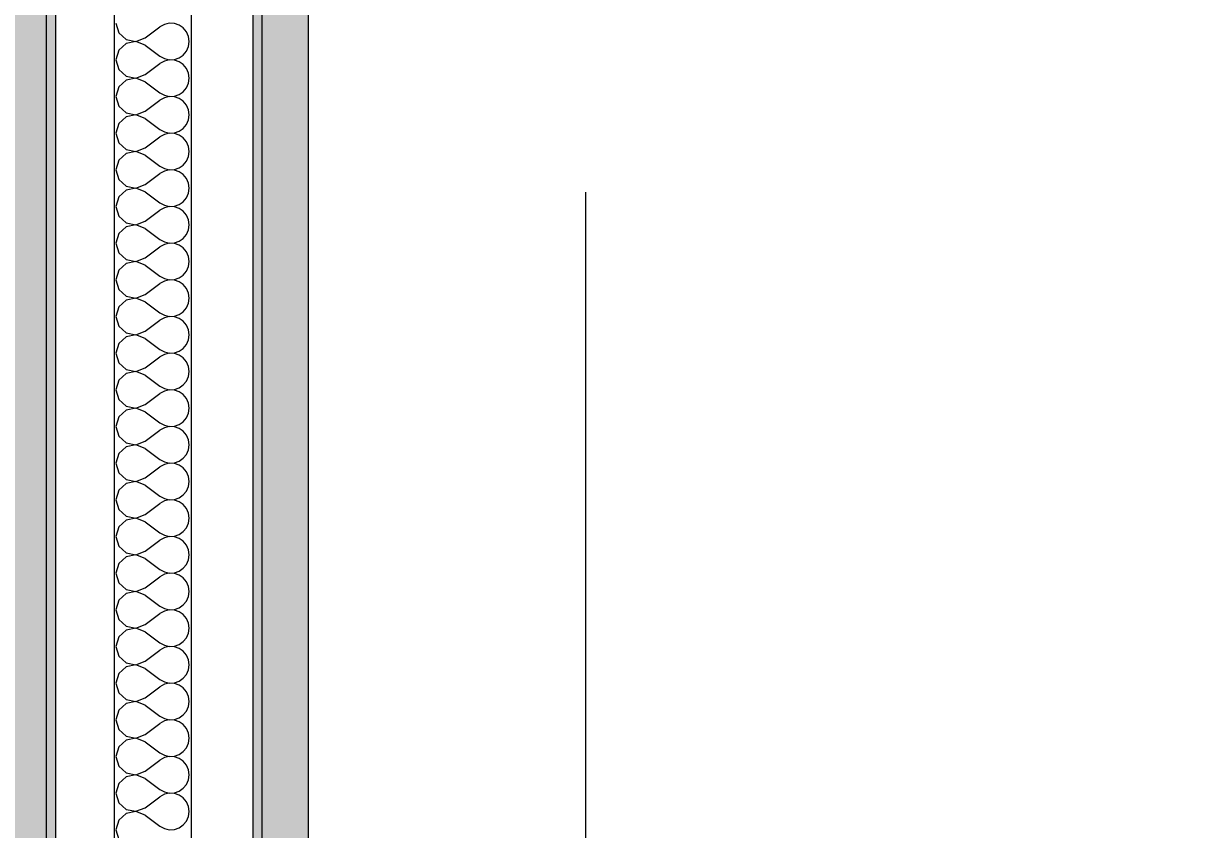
# Model space of a CAD drawing. Header units: millimetres. Extents: x -48147 to 1414029, y -496296 to 18123.
# Drawn here: x 1379525 to 1379902, y -481028.4 to -480766.5 of the extents above; entities that cross this region are included whole.
import ezdxf
from ezdxf.enums import TextEntityAlignment as Align

# ---------------------------------------------------------------- set-up
doc = ezdxf.new("R2010")
doc.units = ezdxf.units.MM
doc.header["$MEASUREMENT"] = 0
doc.linetypes.add('Double Dashed', pattern=[546.805537, 264.583325, -105.833328, 70.555556, -105.833328])
doc.linetypes.add('Wipeout_Contour', pattern=[1000, 0, -1000])
for name, color, linetype in [('New_A-15-MG_Structural_Grid_Phase_2', 7, 'Continuous'), ('New_A-25-M_Wall_Int', 7, 'Continuous'), ('New_A-95-D_1_20', 7, 'Continuous')]:
    doc.layers.add(name, color=color, linetype=linetype)
doc.layers.add('New_A-15-MG_Structural_Grid_Phase_2_Pen_No__222', color=7, linetype='Continuous', lineweight=13, true_color=0x65af33)
doc.layers.add('New_A-25-M_Wall_Int_Pen_No__107', color=7, linetype='Continuous', lineweight=15, true_color=0xa6a6a6)
doc.layers.add('New_A-25-M_Wall_Int_Pen_No__1', color=7, linetype='Continuous', lineweight=13)
doc.layers.add('New_A-95-D_1_20_Pen_No__1', color=7, linetype='Continuous', lineweight=13)
doc.styles.add('GENERATED_STYLE_1', font='')
doc.styles.add('GENERATED_STYLE_2', font='')
doc.styles.get('GENERATED_STYLE_1').set_extended_font_data('Arial')
doc.styles.get('GENERATED_STYLE_2').set_extended_font_data('Swis721 BT')
doc.dimstyles.new('GENERATED_STYLE__4', dxfattribs={"dimtxt": 125, "dimasz": 47.5, "dimexe": 0.18, "dimexo": 50, "dimgap": 0.09, "dimtad": 1, "dimdec": 0, "dimzin": 0, "dimdsep": 46, "dimtxsty": 'GENERATED_STYLE_1', "dimblk": 'ARROWHEAD_2', "dimblk1": 'ARROWHEAD_2', "dimblk2": 'ARROWHEAD_2', "dimcen": 0.09, "dimclrd": 7, "dimclre": 7, "dimclrt": 7, "dimadec": 0, "dimazin": 0, "dimtfac": 1, "dimtdec": 4, "dimtmove": 0, "dimatfit": 3, "dimfxl": 1, "dimtolj": 1, "dimtzin": 0, "dimarcsym": 0})

# ---------------------------------------------------------------- blocks, each defined once
blk = doc.blocks.new('Section Elem_90_2', base_point=(1372879, -490836.73))
at = {"color": 254, "linetype": 'Wipeout_Contour', "lineweight": 0, "ltscale": 81903552.09486547}
blk.add_wipeout([(1379835.83, -479397.03), (1379617.46, -479397.03), (1379617.46, -482736.73), (1379657.46, -482736.73), (1379657.46, -481686.73), (1384190.1, -481686.73), (1384190.1, -479136.73), (1383784.12, -479136.73), (1383784.12, -479150.03), (1383721.92, -479150.03), (1383714.71, -479153.02), (1383711.72, -479160.23), (1383711.72, -479567.83), (1383714.71, -479575.04), (1383721.92, -479578.03), (1383784.12, -479578.03), (1383784.12, -479591.33), (1383631.22, -479591.33), (1383631.22, -479578.03), (1383693.42, -479578.03), (1383700.64, -479575.04), (1383703.62, -479567.83), (1383703.62, -479160.23), (1383700.64, -479153.02), (1383693.42, -479150.03), (1383631.22, -479150.03), (1383631.22, -479136.73), (1380962.49, -479136.73), (1380962.49, -479147.63), (1380900.04, -479147.63), (1380894.66, -479149.86), (1380892.44, -479155.23), (1380892.44, -479374.23), (1380894.66, -479379.61), (1380900.04, -479381.83), (1380962.49, -479381.83), (1380962.49, -479392.73), (1380816.09, -479392.73), (1380816.09, -479381.83), (1380878.54, -479381.83), (1380883.91, -479379.61), (1380886.14, -479374.23), (1380886.14, -479155.23), (1380883.91, -479149.86), (1380878.54, -479147.63), (1380816.09, -479147.63), (1380816.09, -479136.73), (1379835.83, -479136.73), (1379835.83, -479154.03), (1379725.53, -479154.03), (1379716.55, -479157.75), (1379712.83, -479166.73), (1379712.83, -479367.03), (1379716.55, -479376.01), (1379725.53, -479379.73), (1379835.83, -479379.73)], dxfattribs=at).dxf.layer = 'New_A-25-M_Wall_Int'
blk = doc.blocks.new('*X406', base_point=(1372879, -490836.73))
at = {"layer": 'New_A-25-M_Wall_Int_Pen_No__107', "linetype": 'Continuous'}
for p, q in [((1379555.06, -480766.49), (1379555.95, -480769.62)), ((1379564.58, -480771.26), (1379569.35, -480767.68)), ((1379570.78, -480766.89), (1379569.35, -480767.68)), ((1379572.38, -480766.52), (1379570.78, -480766.89)), ((1379574.02, -480766.6), (1379572.38, -480766.52)), ((1379575.58, -480767.12), (1379574.02, -480766.6)), ((1379576.93, -480768.05), (1379575.58, -480767.12)), ((1379577.98, -480769.32), (1379576.93, -480768.05)), ((1379578.64, -480770.82), (1379577.98, -480769.32)), ((1379555.95, -480769.62), (1379558.35, -480771.82)), ((1379558.35, -480773.08), (1379555.95, -480775.27)), ((1379558.35, -480771.82), (1379561.55, -480772.42)), ((1379561.55, -480772.47), (1379558.35, -480773.08)), ((1379561.55, -480772.42), (1379564.58, -480771.26)), ((1379564.58, -480773.64), (1379561.55, -480772.47)), ((1379578.87, -480772.45), (1379578.64, -480770.82)), ((1379578.64, -480774.07), (1379578.87, -480772.45)), ((1379555.95, -480775.27), (1379555.06, -480778.4)), ((1379564.58, -480773.64), (1379569.35, -480777.21)), ((1379575.58, -480777.77), (1379576.93, -480776.84)), ((1379576.93, -480776.84), (1379577.98, -480775.58)), ((1379577.98, -480775.58), (1379578.64, -480774.07)), ((1379555.06, -480778.4), (1379555.95, -480781.53)), ((1379564.58, -480783.16), (1379569.35, -480779.59)), ((1379569.35, -480777.21), (1379570.78, -480778)), ((1379570.78, -480778.79), (1379569.35, -480779.59)), ((1379570.78, -480778), (1379572.38, -480778.38)), ((1379572.38, -480778.42), (1379570.78, -480778.79)), ((1379572.38, -480778.38), (1379574.02, -480778.3)), ((1379574.02, -480778.5), (1379572.38, -480778.42)), ((1379574.02, -480778.3), (1379575.58, -480777.77)), ((1379575.58, -480779.03), (1379574.02, -480778.5)), ((1379576.93, -480779.96), (1379575.58, -480779.03)), ((1379577.98, -480781.22), (1379576.93, -480779.96)), ((1379555.95, -480781.53), (1379558.35, -480783.72)), ((1379558.35, -480783.72), (1379561.55, -480784.33)), ((1379561.55, -480784.38), (1379558.35, -480784.98)), ((1379561.55, -480784.33), (1379564.58, -480783.16)), ((1379564.58, -480785.54), (1379561.55, -480784.38)), ((1379578.64, -480782.72), (1379577.98, -480781.22)), ((1379578.87, -480784.35), (1379578.64, -480782.72)), ((1379578.64, -480785.98), (1379578.87, -480784.35)), ((1379555.95, -480787.17), (1379555.06, -480790.3)), ((1379558.35, -480784.98), (1379555.95, -480787.17)), ((1379564.58, -480785.54), (1379569.35, -480789.11)), ((1379576.93, -480788.75), (1379577.98, -480787.48)), ((1379577.98, -480787.48), (1379578.64, -480785.98)), ((1379555.06, -480790.3), (1379555.95, -480793.43)), ((1379564.58, -480795.07), (1379569.35, -480791.49)), ((1379569.35, -480789.11), (1379570.78, -480789.91)), ((1379570.78, -480790.7), (1379569.35, -480791.49)), ((1379570.78, -480789.91), (1379572.38, -480790.28)), ((1379572.38, -480790.33), (1379570.78, -480790.7)), ((1379572.38, -480790.28), (1379574.02, -480790.2)), ((1379574.02, -480790.41), (1379572.38, -480790.33)), ((1379574.02, -480790.2), (1379575.58, -480789.68)), ((1379575.58, -480790.93), (1379574.02, -480790.41)), ((1379575.58, -480789.68), (1379576.93, -480788.75)), ((1379576.93, -480791.86), (1379575.58, -480790.93)), ((1379577.98, -480793.13), (1379576.93, -480791.86)), ((1379555.95, -480793.43), (1379558.35, -480795.63)), ((1379558.35, -480795.63), (1379561.55, -480796.23)), ((1379561.55, -480796.23), (1379564.58, -480795.07)), ((1379578.64, -480794.63), (1379577.98, -480793.13)), ((1379578.87, -480796.26), (1379578.64, -480794.63)), ((1379555.95, -480799.08), (1379555.06, -480802.21)), ((1379558.35, -480796.88), (1379555.95, -480799.08)), ((1379561.55, -480796.28), (1379558.35, -480796.88)), ((1379564.58, -480797.45), (1379561.55, -480796.28)), ((1379564.58, -480797.45), (1379569.35, -480801.02)), ((1379576.93, -480800.65), (1379577.98, -480799.39)), ((1379577.98, -480799.39), (1379578.64, -480797.88)), ((1379578.64, -480797.88), (1379578.87, -480796.26)), ((1379555.06, -480802.21), (1379555.95, -480805.34)), ((1379569.35, -480801.02), (1379570.78, -480801.81)), ((1379570.78, -480802.6), (1379569.35, -480803.4)), ((1379570.78, -480801.81), (1379572.38, -480802.18)), ((1379572.38, -480802.23), (1379570.78, -480802.6)), ((1379572.38, -480802.18), (1379574.02, -480802.1)), ((1379574.02, -480802.31), (1379572.38, -480802.23)), ((1379574.02, -480802.1), (1379575.58, -480801.58)), ((1379575.58, -480802.84), (1379574.02, -480802.31)), ((1379575.58, -480801.58), (1379576.93, -480800.65)), ((1379576.93, -480803.77), (1379575.58, -480802.84)), ((1379555.95, -480805.34), (1379558.35, -480807.53)), ((1379561.55, -480808.14), (1379564.58, -480806.97)), ((1379564.58, -480806.97), (1379569.35, -480803.4)), ((1379577.98, -480805.03), (1379576.93, -480803.77)), ((1379578.64, -480806.53), (1379577.98, -480805.03)), ((1379578.87, -480808.16), (1379578.64, -480806.53)), ((1379558.35, -480808.79), (1379555.95, -480810.98)), ((1379558.35, -480807.53), (1379561.55, -480808.14)), ((1379561.55, -480808.19), (1379558.35, -480808.79)), ((1379564.58, -480809.35), (1379561.55, -480808.19)), ((1379564.58, -480809.35), (1379569.35, -480812.92)), ((1379577.98, -480811.29), (1379578.64, -480809.79)), ((1379578.64, -480809.79), (1379578.87, -480808.16)), ((1379555.95, -480810.98), (1379555.06, -480814.11)), ((1379555.06, -480814.11), (1379555.95, -480817.24)), ((1379569.35, -480812.92), (1379570.78, -480813.72)), ((1379570.78, -480814.51), (1379569.35, -480815.3)), ((1379570.78, -480813.72), (1379572.38, -480814.09)), ((1379572.38, -480814.14), (1379570.78, -480814.51)), ((1379572.38, -480814.09), (1379574.02, -480814.01)), ((1379574.02, -480814.22), (1379572.38, -480814.14)), ((1379574.02, -480814.01), (1379575.58, -480813.48)), ((1379575.58, -480814.74), (1379574.02, -480814.22)), ((1379575.58, -480813.48), (1379576.93, -480812.55)), ((1379576.93, -480812.55), (1379577.98, -480811.29)), ((1379555.95, -480817.24), (1379558.35, -480819.44)), ((1379564.58, -480818.88), (1379569.35, -480815.3)), ((1379576.93, -480815.67), (1379575.58, -480814.74)), ((1379577.98, -480816.94), (1379576.93, -480815.67)), ((1379578.64, -480818.44), (1379577.98, -480816.94)), ((1379558.35, -480820.69), (1379555.95, -480822.89)), ((1379558.35, -480819.44), (1379561.55, -480820.04)), ((1379561.55, -480820.09), (1379558.35, -480820.69)), ((1379561.55, -480820.04), (1379564.58, -480818.88)), ((1379564.58, -480821.26), (1379561.55, -480820.09)), ((1379564.58, -480821.26), (1379569.35, -480824.83)), ((1379577.98, -480823.2), (1379578.64, -480821.69)), ((1379578.87, -480820.07), (1379578.64, -480818.44)), ((1379578.64, -480821.69), (1379578.87, -480820.07)), ((1379555.95, -480822.89), (1379555.06, -480826.02)), ((1379569.35, -480824.83), (1379570.78, -480825.62)), ((1379570.78, -480825.62), (1379572.38, -480825.99)), ((1379572.38, -480825.99), (1379574.02, -480825.91)), ((1379574.02, -480825.91), (1379575.58, -480825.39)), ((1379575.58, -480825.39), (1379576.93, -480824.46)), ((1379576.93, -480824.46), (1379577.98, -480823.2)), ((1379555.06, -480826.02), (1379555.95, -480829.15)), ((1379555.95, -480829.15), (1379558.35, -480831.34)), ((1379564.58, -480830.78), (1379569.35, -480827.21)), ((1379570.78, -480826.41), (1379569.35, -480827.21)), ((1379572.38, -480826.04), (1379570.78, -480826.41)), ((1379574.02, -480826.12), (1379572.38, -480826.04)), ((1379575.58, -480826.65), (1379574.02, -480826.12)), ((1379576.93, -480827.58), (1379575.58, -480826.65)), ((1379577.98, -480828.84), (1379576.93, -480827.58)), ((1379578.64, -480830.34), (1379577.98, -480828.84)), ((1379558.35, -480832.6), (1379555.95, -480834.79)), ((1379558.35, -480831.34), (1379561.55, -480831.95)), ((1379561.55, -480831.99), (1379558.35, -480832.6)), ((1379561.55, -480831.95), (1379564.58, -480830.78)), ((1379564.58, -480833.16), (1379561.55, -480831.99)), ((1379564.58, -480833.16), (1379569.35, -480836.73)), ((1379578.87, -480831.97), (1379578.64, -480830.34)), ((1379578.64, -480833.6), (1379578.87, -480831.97)), ((1379555.95, -480834.79), (1379555.06, -480837.92)), ((1379569.35, -480836.73), (1379570.78, -480837.53)), ((1379575.58, -480837.29), (1379576.93, -480836.36)), ((1379576.93, -480836.36), (1379577.98, -480835.1)), ((1379577.98, -480835.1), (1379578.64, -480833.6)), ((1379555.06, -480837.92), (1379555.95, -480841.05)), ((1379564.58, -480842.68), (1379569.35, -480839.11)), ((1379570.78, -480838.32), (1379569.35, -480839.11)), ((1379570.78, -480837.53), (1379572.38, -480837.9)), ((1379572.38, -480837.95), (1379570.78, -480838.32)), ((1379572.38, -480837.9), (1379574.02, -480837.82)), ((1379574.02, -480838.03), (1379572.38, -480837.95)), ((1379574.02, -480837.82), (1379575.58, -480837.29)), ((1379575.58, -480838.55), (1379574.02, -480838.03)), ((1379576.93, -480839.48), (1379575.58, -480838.55)), ((1379577.98, -480840.75), (1379576.93, -480839.48)), ((1379578.64, -480842.25), (1379577.98, -480840.75)), ((1379555.95, -480841.05), (1379558.35, -480843.25)), ((1379558.35, -480844.5), (1379555.95, -480846.7)), ((1379558.35, -480843.25), (1379561.55, -480843.85)), ((1379561.55, -480843.9), (1379558.35, -480844.5)), ((1379561.55, -480843.85), (1379564.58, -480842.68)), ((1379564.58, -480845.07), (1379561.55, -480843.9)), ((1379578.87, -480843.88), (1379578.64, -480842.25)), ((1379578.64, -480845.5), (1379578.87, -480843.88)), ((1379555.95, -480846.7), (1379555.06, -480849.83)), ((1379564.58, -480845.07), (1379569.35, -480848.64)), ((1379575.58, -480849.2), (1379576.93, -480848.27)), ((1379576.93, -480848.27), (1379577.98, -480847)), ((1379577.98, -480847), (1379578.64, -480845.5)), ((1379555.06, -480849.83), (1379555.95, -480852.96)), ((1379564.58, -480854.59), (1379569.35, -480851.02)), ((1379569.35, -480848.64), (1379570.78, -480849.43)), ((1379570.78, -480850.22), (1379569.35, -480851.02)), ((1379570.78, -480849.43), (1379572.38, -480849.8)), ((1379572.38, -480849.85), (1379570.78, -480850.22)), ((1379572.38, -480849.8), (1379574.02, -480849.72)), ((1379574.02, -480849.93), (1379572.38, -480849.85)), ((1379574.02, -480849.72), (1379575.58, -480849.2)), ((1379575.58, -480850.46), (1379574.02, -480849.93)), ((1379576.93, -480851.39), (1379575.58, -480850.46)), ((1379577.98, -480852.65), (1379576.93, -480851.39)), ((1379555.95, -480852.96), (1379558.35, -480855.15)), ((1379558.35, -480855.15), (1379561.55, -480855.76)), ((1379561.55, -480855.8), (1379558.35, -480856.41)), ((1379561.55, -480855.76), (1379564.58, -480854.59)), ((1379564.58, -480856.97), (1379561.55, -480855.8)), ((1379578.64, -480854.15), (1379577.98, -480852.65)), ((1379578.87, -480855.78), (1379578.64, -480854.15)), ((1379578.64, -480857.41), (1379578.87, -480855.78)), ((1379555.95, -480858.6), (1379555.06, -480861.73)), ((1379558.35, -480856.41), (1379555.95, -480858.6)), ((1379564.58, -480856.97), (1379569.35, -480860.54)), ((1379576.93, -480860.17), (1379577.98, -480858.91)), ((1379577.98, -480858.91), (1379578.64, -480857.41)), ((1379555.06, -480861.73), (1379555.95, -480864.86)), ((1379564.58, -480866.49), (1379569.35, -480862.92)), ((1379569.35, -480860.54), (1379570.78, -480861.34)), ((1379570.78, -480862.13), (1379569.35, -480862.92)), ((1379570.78, -480861.34), (1379572.38, -480861.71)), ((1379572.38, -480861.76), (1379570.78, -480862.13)), ((1379572.38, -480861.71), (1379574.02, -480861.63)), ((1379574.02, -480861.84), (1379572.38, -480861.76)), ((1379574.02, -480861.63), (1379575.58, -480861.1)), ((1379575.58, -480862.36), (1379574.02, -480861.84)), ((1379575.58, -480861.1), (1379576.93, -480860.17)), ((1379576.93, -480863.29), (1379575.58, -480862.36)), ((1379577.98, -480864.56), (1379576.93, -480863.29)), ((1379555.95, -480864.86), (1379558.35, -480867.06)), ((1379558.35, -480867.06), (1379561.55, -480867.66)), ((1379561.55, -480867.66), (1379564.58, -480866.49)), ((1379578.64, -480866.06), (1379577.98, -480864.56)), ((1379578.87, -480867.68), (1379578.64, -480866.06)), ((1379555.95, -480870.51), (1379555.06, -480873.64)), ((1379558.35, -480868.31), (1379555.95, -480870.51)), ((1379561.55, -480867.71), (1379558.35, -480868.31)), ((1379564.58, -480868.88), (1379561.55, -480867.71)), ((1379564.58, -480868.88), (1379569.35, -480872.45)), ((1379576.93, -480872.08), (1379577.98, -480870.81)), ((1379577.98, -480870.81), (1379578.64, -480869.31)), ((1379578.64, -480869.31), (1379578.87, -480867.68)), ((1379555.06, -480873.64), (1379555.95, -480876.77)), ((1379564.58, -480878.4), (1379569.35, -480874.83)), ((1379569.35, -480872.45), (1379570.78, -480873.24)), ((1379570.78, -480874.03), (1379569.35, -480874.83)), ((1379570.78, -480873.24), (1379572.38, -480873.61)), ((1379572.38, -480873.66), (1379570.78, -480874.03)), ((1379572.38, -480873.61), (1379574.02, -480873.53)), ((1379574.02, -480873.74), (1379572.38, -480873.66)), ((1379574.02, -480873.53), (1379575.58, -480873.01)), ((1379575.58, -480874.27), (1379574.02, -480873.74)), ((1379575.58, -480873.01), (1379576.93, -480872.08)), ((1379576.93, -480875.2), (1379575.58, -480874.27)), ((1379555.95, -480876.77), (1379558.35, -480878.96)), ((1379561.55, -480879.57), (1379564.58, -480878.4)), ((1379577.98, -480876.46), (1379576.93, -480875.2)), ((1379578.64, -480877.96), (1379577.98, -480876.46)), ((1379578.87, -480879.59), (1379578.64, -480877.96)), ((1379555.95, -480882.41), (1379555.06, -480885.54)), ((1379558.35, -480880.22), (1379555.95, -480882.41)), ((1379558.35, -480878.96), (1379561.55, -480879.57)), ((1379561.55, -480879.61), (1379558.35, -480880.22)), ((1379564.58, -480880.78), (1379561.55, -480879.61)), ((1379564.58, -480880.78), (1379569.35, -480884.35)), ((1379577.98, -480882.72), (1379578.64, -480881.22)), ((1379578.64, -480881.22), (1379578.87, -480879.59)), ((1379555.06, -480885.54), (1379555.95, -480888.67)), ((1379569.35, -480884.35), (1379570.78, -480885.15)), ((1379570.78, -480885.94), (1379569.35, -480886.73)), ((1379570.78, -480885.15), (1379572.38, -480885.52)), ((1379572.38, -480885.57), (1379570.78, -480885.94)), ((1379572.38, -480885.52), (1379574.02, -480885.44)), ((1379574.02, -480885.65), (1379572.38, -480885.57)), ((1379574.02, -480885.44), (1379575.58, -480884.91)), ((1379575.58, -480886.17), (1379574.02, -480885.65)), ((1379575.58, -480884.91), (1379576.93, -480883.98)), ((1379576.93, -480887.1), (1379575.58, -480886.17)), ((1379576.93, -480883.98), (1379577.98, -480882.72)), ((1379555.95, -480888.67), (1379558.35, -480890.87)), ((1379564.58, -480890.3), (1379569.35, -480886.73)), ((1379577.98, -480888.36), (1379576.93, -480887.1)), ((1379578.64, -480889.87), (1379577.98, -480888.36)), ((1379578.87, -480891.49), (1379578.64, -480889.87)), ((1379558.35, -480892.12), (1379555.95, -480894.32)), ((1379558.35, -480890.87), (1379561.55, -480891.47)), ((1379561.55, -480891.52), (1379558.35, -480892.12)), ((1379561.55, -480891.47), (1379564.58, -480890.3)), ((1379564.58, -480892.68), (1379561.55, -480891.52)), ((1379564.58, -480892.68), (1379569.35, -480896.26)), ((1379577.98, -480894.62), (1379578.64, -480893.12)), ((1379578.64, -480893.12), (1379578.87, -480891.49)), ((1379555.95, -480894.32), (1379555.06, -480897.45)), ((1379555.06, -480897.45), (1379555.95, -480900.58)), ((1379569.35, -480896.26), (1379570.78, -480897.05)), ((1379570.78, -480897.05), (1379572.38, -480897.42)), ((1379572.38, -480897.47), (1379570.78, -480897.84)), ((1379572.38, -480897.42), (1379574.02, -480897.34)), ((1379574.02, -480897.55), (1379572.38, -480897.47)), ((1379574.02, -480897.34), (1379575.58, -480896.82)), ((1379575.58, -480898.08), (1379574.02, -480897.55)), ((1379575.58, -480896.82), (1379576.93, -480895.89)), ((1379576.93, -480895.89), (1379577.98, -480894.62)), ((1379555.95, -480900.58), (1379558.35, -480902.77)), ((1379564.58, -480902.21), (1379569.35, -480898.64)), ((1379570.78, -480897.84), (1379569.35, -480898.64)), ((1379576.93, -480899.01), (1379575.58, -480898.08)), ((1379577.98, -480900.27), (1379576.93, -480899.01)), ((1379578.64, -480901.77), (1379577.98, -480900.27)), ((1379558.35, -480904.03), (1379555.95, -480906.22)), ((1379558.35, -480902.77), (1379561.55, -480903.38)), ((1379561.55, -480903.42), (1379558.35, -480904.03)), ((1379561.55, -480903.38), (1379564.58, -480902.21)), ((1379564.58, -480904.59), (1379561.55, -480903.42)), ((1379564.58, -480904.59), (1379569.35, -480908.16)), ((1379577.98, -480906.53), (1379578.64, -480905.03)), ((1379578.87, -480903.4), (1379578.64, -480901.77)), ((1379578.64, -480905.03), (1379578.87, -480903.4)), ((1379555.95, -480906.22), (1379555.06, -480909.35)), ((1379569.35, -480908.16), (1379570.78, -480908.96)), ((1379574.02, -480909.25), (1379575.58, -480908.72)), ((1379575.58, -480908.72), (1379576.93, -480907.79)), ((1379576.93, -480907.79), (1379577.98, -480906.53)), ((1379555.06, -480909.35), (1379555.95, -480912.48)), ((1379555.95, -480912.48), (1379558.35, -480914.68)), ((1379564.58, -480914.11), (1379569.35, -480910.54)), ((1379570.78, -480909.75), (1379569.35, -480910.54)), ((1379570.78, -480908.96), (1379572.38, -480909.33)), ((1379572.38, -480909.38), (1379570.78, -480909.75)), ((1379572.38, -480909.33), (1379574.02, -480909.25)), ((1379574.02, -480909.46), (1379572.38, -480909.38)), ((1379575.58, -480909.98), (1379574.02, -480909.46)), ((1379576.93, -480910.91), (1379575.58, -480909.98)), ((1379577.98, -480912.17), (1379576.93, -480910.91)), ((1379578.64, -480913.68), (1379577.98, -480912.17)), ((1379558.35, -480915.93), (1379555.95, -480918.13)), ((1379558.35, -480914.68), (1379561.55, -480915.28)), ((1379561.55, -480915.33), (1379558.35, -480915.93)), ((1379561.55, -480915.28), (1379564.58, -480914.11)), ((1379564.58, -480916.49), (1379561.55, -480915.33)), ((1379578.87, -480915.3), (1379578.64, -480913.68)), ((1379578.64, -480916.93), (1379578.87, -480915.3)), ((1379555.95, -480918.13), (1379555.06, -480921.26)), ((1379564.58, -480916.49), (1379569.35, -480920.07)), ((1379569.35, -480920.07), (1379570.78, -480920.86)), ((1379575.58, -480920.63), (1379576.93, -480919.7)), ((1379576.93, -480919.7), (1379577.98, -480918.43)), ((1379577.98, -480918.43), (1379578.64, -480916.93)), ((1379555.06, -480921.26), (1379555.95, -480924.39)), ((1379564.58, -480926.02), (1379569.35, -480922.45)), ((1379570.78, -480921.65), (1379569.35, -480922.45)), ((1379570.78, -480920.86), (1379572.38, -480921.23)), ((1379572.38, -480921.28), (1379570.78, -480921.65)), ((1379572.38, -480921.23), (1379574.02, -480921.15)), ((1379574.02, -480921.36), (1379572.38, -480921.28)), ((1379574.02, -480921.15), (1379575.58, -480920.63)), ((1379575.58, -480921.88), (1379574.02, -480921.36)), ((1379576.93, -480922.81), (1379575.58, -480921.88)), ((1379577.98, -480924.08), (1379576.93, -480922.81)), ((1379555.95, -480924.39), (1379558.35, -480926.58)), ((1379558.35, -480926.58), (1379561.55, -480927.18)), ((1379561.55, -480927.23), (1379558.35, -480927.84)), ((1379561.55, -480927.18), (1379564.58, -480926.02)), ((1379564.58, -480928.4), (1379561.55, -480927.23)), ((1379578.64, -480925.58), (1379577.98, -480924.08)), ((1379578.87, -480927.21), (1379578.64, -480925.58)), ((1379578.64, -480928.84), (1379578.87, -480927.21)), ((1379555.95, -480930.03), (1379555.06, -480933.16)), ((1379558.35, -480927.84), (1379555.95, -480930.03)), ((1379564.58, -480928.4), (1379569.35, -480931.97)), ((1379576.93, -480931.6), (1379577.98, -480930.34)), ((1379577.98, -480930.34), (1379578.64, -480928.84)), ((1379555.06, -480933.16), (1379555.95, -480936.29)), ((1379564.58, -480937.92), (1379569.35, -480934.35)), ((1379569.35, -480931.97), (1379570.78, -480932.77)), ((1379570.78, -480933.56), (1379569.35, -480934.35)), ((1379570.78, -480932.77), (1379572.38, -480933.14)), ((1379572.38, -480933.19), (1379570.78, -480933.56)), ((1379572.38, -480933.14), (1379574.02, -480933.06)), ((1379574.02, -480933.26), (1379572.38, -480933.19)), ((1379574.02, -480933.06), (1379575.58, -480932.53)), ((1379575.58, -480933.79), (1379574.02, -480933.26)), ((1379575.58, -480932.53), (1379576.93, -480931.6)), ((1379576.93, -480934.72), (1379575.58, -480933.79)), ((1379577.98, -480935.98), (1379576.93, -480934.72)), ((1379555.95, -480936.29), (1379558.35, -480938.48)), ((1379558.35, -480938.48), (1379561.55, -480939.09)), ((1379561.55, -480939.09), (1379564.58, -480937.92)), ((1379578.64, -480937.49), (1379577.98, -480935.98)), ((1379578.87, -480939.11), (1379578.64, -480937.49)), ((1379555.95, -480941.94), (1379555.06, -480945.07)), ((1379558.35, -480939.74), (1379555.95, -480941.94)), ((1379561.55, -480939.14), (1379558.35, -480939.74)), ((1379564.58, -480940.3), (1379561.55, -480939.14)), ((1379564.58, -480940.3), (1379569.35, -480943.88)), ((1379576.93, -480943.51), (1379577.98, -480942.24)), ((1379577.98, -480942.24), (1379578.64, -480940.74)), ((1379578.64, -480940.74), (1379578.87, -480939.11)), ((1379555.06, -480945.07), (1379555.95, -480948.2)), ((1379564.58, -480949.83), (1379569.35, -480946.26)), ((1379569.35, -480943.88), (1379570.78, -480944.67)), ((1379570.78, -480945.46), (1379569.35, -480946.26)), ((1379570.78, -480944.67), (1379572.38, -480945.04)), ((1379572.38, -480945.09), (1379570.78, -480945.46)), ((1379572.38, -480945.04), (1379574.02, -480944.96)), ((1379574.02, -480945.17), (1379572.38, -480945.09)), ((1379574.02, -480944.96), (1379575.58, -480944.44)), ((1379575.58, -480945.69), (1379574.02, -480945.17)), ((1379575.58, -480944.44), (1379576.93, -480943.51)), ((1379576.93, -480946.62), (1379575.58, -480945.69)), ((1379555.95, -480948.2), (1379558.35, -480950.39)), ((1379561.55, -480950.99), (1379564.58, -480949.83)), ((1379577.98, -480947.89), (1379576.93, -480946.62)), ((1379578.64, -480949.39), (1379577.98, -480947.89)), ((1379578.87, -480951.02), (1379578.64, -480949.39)), ((1379555.95, -480953.84), (1379555.06, -480956.97)), ((1379558.35, -480951.65), (1379555.95, -480953.84)), ((1379558.35, -480950.39), (1379561.55, -480950.99)), ((1379561.55, -480951.04), (1379558.35, -480951.65)), ((1379564.58, -480952.21), (1379561.55, -480951.04)), ((1379564.58, -480952.21), (1379569.35, -480955.78)), ((1379577.98, -480954.15), (1379578.64, -480952.64)), ((1379578.64, -480952.64), (1379578.87, -480951.02)), ((1379555.06, -480956.97), (1379555.95, -480960.1)), ((1379569.35, -480955.78), (1379570.78, -480956.57)), ((1379570.78, -480957.37), (1379569.35, -480958.16)), ((1379570.78, -480956.57), (1379572.38, -480956.95)), ((1379572.38, -480956.99), (1379570.78, -480957.37)), ((1379572.38, -480956.95), (1379574.02, -480956.87)), ((1379574.02, -480957.07), (1379572.38, -480956.99)), ((1379574.02, -480956.87), (1379575.58, -480956.34)), ((1379575.58, -480957.6), (1379574.02, -480957.07)), ((1379575.58, -480956.34), (1379576.93, -480955.41)), ((1379576.93, -480958.53), (1379575.58, -480957.6)), ((1379576.93, -480955.41), (1379577.98, -480954.15)), ((1379555.95, -480960.1), (1379558.35, -480962.29)), ((1379564.58, -480961.73), (1379569.35, -480958.16)), ((1379577.98, -480959.79), (1379576.93, -480958.53)), ((1379578.64, -480961.3), (1379577.98, -480959.79)), ((1379578.87, -480962.92), (1379578.64, -480961.3)), ((1379558.35, -480963.55), (1379555.95, -480965.75)), ((1379558.35, -480962.29), (1379561.55, -480962.9)), ((1379561.55, -480962.95), (1379558.35, -480963.55)), ((1379561.55, -480962.9), (1379564.58, -480961.73)), ((1379564.58, -480964.11), (1379561.55, -480962.95)), ((1379564.58, -480964.11), (1379569.35, -480967.68)), ((1379577.98, -480966.05), (1379578.64, -480964.55)), ((1379578.64, -480964.55), (1379578.87, -480962.92)), ((1379555.95, -480965.75), (1379555.06, -480968.88)), ((1379555.06, -480968.88), (1379555.95, -480972)), ((1379569.35, -480967.68), (1379570.78, -480968.48)), ((1379570.78, -480968.48), (1379572.38, -480968.85)), ((1379572.38, -480968.9), (1379570.78, -480969.27)), ((1379572.38, -480968.85), (1379574.02, -480968.77)), ((1379574.02, -480968.98), (1379572.38, -480968.9)), ((1379574.02, -480968.77), (1379575.58, -480968.25)), ((1379575.58, -480969.5), (1379574.02, -480968.98)), ((1379575.58, -480968.25), (1379576.93, -480967.32)), ((1379576.93, -480967.32), (1379577.98, -480966.05)), ((1379555.95, -480972), (1379558.35, -480974.2)), ((1379564.58, -480973.64), (1379569.35, -480970.07)), ((1379570.78, -480969.27), (1379569.35, -480970.07)), ((1379576.93, -480970.43), (1379575.58, -480969.5)), ((1379577.98, -480971.7), (1379576.93, -480970.43)), ((1379578.64, -480973.2), (1379577.98, -480971.7)), ((1379558.35, -480975.46), (1379555.95, -480977.65)), ((1379558.35, -480974.2), (1379561.55, -480974.8)), ((1379561.55, -480974.85), (1379558.35, -480975.46)), ((1379561.55, -480974.8), (1379564.58, -480973.64)), ((1379564.58, -480976.02), (1379561.55, -480974.85)), ((1379564.58, -480976.02), (1379569.35, -480979.59)), ((1379577.98, -480977.96), (1379578.64, -480976.45)), ((1379578.87, -480974.83), (1379578.64, -480973.2)), ((1379578.64, -480976.45), (1379578.87, -480974.83)), ((1379555.95, -480977.65), (1379555.06, -480980.78)), ((1379569.35, -480979.59), (1379570.78, -480980.38)), ((1379570.78, -480980.38), (1379572.38, -480980.76)), ((1379574.02, -480980.68), (1379575.58, -480980.15)), ((1379575.58, -480980.15), (1379576.93, -480979.22)), ((1379576.93, -480979.22), (1379577.98, -480977.96)), ((1379555.06, -480980.78), (1379555.95, -480983.91)), ((1379555.95, -480983.91), (1379558.35, -480986.1)), ((1379564.58, -480985.54), (1379569.35, -480981.97)), ((1379570.78, -480981.18), (1379569.35, -480981.97)), ((1379572.38, -480980.8), (1379570.78, -480981.18)), ((1379572.38, -480980.76), (1379574.02, -480980.68)), ((1379574.02, -480980.88), (1379572.38, -480980.8)), ((1379575.58, -480981.41), (1379574.02, -480980.88)), ((1379576.93, -480982.34), (1379575.58, -480981.41)), ((1379577.98, -480983.6), (1379576.93, -480982.34)), ((1379578.64, -480985.11), (1379577.98, -480983.6)), ((1379558.35, -480987.36), (1379555.95, -480989.56)), ((1379558.35, -480986.1), (1379561.55, -480986.71)), ((1379561.55, -480986.76), (1379558.35, -480987.36)), ((1379561.55, -480986.71), (1379564.58, -480985.54)), ((1379564.58, -480987.92), (1379561.55, -480986.76)), ((1379564.58, -480987.92), (1379569.35, -480991.49)), ((1379578.87, -480986.73), (1379578.64, -480985.11)), ((1379578.64, -480988.36), (1379578.87, -480986.73)), ((1379555.95, -480989.56), (1379555.06, -480992.68)), ((1379569.35, -480991.49), (1379570.78, -480992.29)), ((1379575.58, -480992.06), (1379576.93, -480991.13)), ((1379576.93, -480991.13), (1379577.98, -480989.86)), ((1379577.98, -480989.86), (1379578.64, -480988.36)), ((1379555.06, -480992.68), (1379555.95, -480995.81)), ((1379564.58, -480997.45), (1379569.35, -480993.88)), ((1379570.78, -480993.08), (1379569.35, -480993.88)), ((1379570.78, -480992.29), (1379572.38, -480992.66)), ((1379572.38, -480992.71), (1379570.78, -480993.08)), ((1379572.38, -480992.66), (1379574.02, -480992.58)), ((1379574.02, -480992.79), (1379572.38, -480992.71)), ((1379574.02, -480992.58), (1379575.58, -480992.06)), ((1379575.58, -480993.31), (1379574.02, -480992.79)), ((1379576.93, -480994.24), (1379575.58, -480993.31)), ((1379577.98, -480995.51), (1379576.93, -480994.24)), ((1379578.64, -480997.01), (1379577.98, -480995.51)), ((1379555.95, -480995.81), (1379558.35, -480998.01)), ((1379558.35, -480999.27), (1379555.95, -481001.46)), ((1379558.35, -480998.01), (1379561.55, -480998.61)), ((1379561.55, -480998.66), (1379558.35, -480999.27)), ((1379561.55, -480998.61), (1379564.58, -480997.45)), ((1379564.58, -480999.83), (1379561.55, -480998.66)), ((1379578.87, -480998.64), (1379578.64, -480997.01)), ((1379578.64, -481000.26), (1379578.87, -480998.64)), ((1379555.95, -481001.46), (1379555.06, -481004.59)), ((1379564.58, -480999.83), (1379569.35, -481003.4)), ((1379575.58, -481003.96), (1379576.93, -481003.03)), ((1379576.93, -481003.03), (1379577.98, -481001.77)), ((1379577.98, -481001.77), (1379578.64, -481000.26)), ((1379555.06, -481004.59), (1379555.95, -481007.72)), ((1379564.58, -481009.35), (1379569.35, -481005.78)), ((1379569.35, -481003.4), (1379570.78, -481004.19)), ((1379570.78, -481004.99), (1379569.35, -481005.78)), ((1379570.78, -481004.19), (1379572.38, -481004.57)), ((1379572.38, -481004.61), (1379570.78, -481004.99)), ((1379572.38, -481004.57), (1379574.02, -481004.49)), ((1379574.02, -481004.69), (1379572.38, -481004.61)), ((1379574.02, -481004.49), (1379575.58, -481003.96)), ((1379575.58, -481005.22), (1379574.02, -481004.69)), ((1379576.93, -481006.15), (1379575.58, -481005.22)), ((1379577.98, -481007.41), (1379576.93, -481006.15)), ((1379555.95, -481007.72), (1379558.35, -481009.91)), ((1379558.35, -481009.91), (1379561.55, -481010.52)), ((1379561.55, -481010.57), (1379558.35, -481011.17)), ((1379561.55, -481010.52), (1379564.58, -481009.35)), ((1379564.58, -481011.73), (1379561.55, -481010.57)), ((1379578.64, -481008.92), (1379577.98, -481007.41)), ((1379578.87, -481010.54), (1379578.64, -481008.92)), ((1379578.64, -481012.17), (1379578.87, -481010.54)), ((1379555.95, -481013.36), (1379555.06, -481016.49)), ((1379558.35, -481011.17), (1379555.95, -481013.36)), ((1379564.58, -481011.73), (1379569.35, -481015.3)), ((1379576.93, -481014.94), (1379577.98, -481013.67)), ((1379577.98, -481013.67), (1379578.64, -481012.17)), ((1379555.06, -481016.49), (1379555.95, -481019.62)), ((1379564.58, -481021.26), (1379569.35, -481017.68)), ((1379569.35, -481015.3), (1379570.78, -481016.1)), ((1379570.78, -481016.89), (1379569.35, -481017.68)), ((1379570.78, -481016.1), (1379572.38, -481016.47)), ((1379572.38, -481016.52), (1379570.78, -481016.89)), ((1379572.38, -481016.47), (1379574.02, -481016.39)), ((1379574.02, -481016.6), (1379572.38, -481016.52)), ((1379574.02, -481016.39), (1379575.58, -481015.87)), ((1379575.58, -481017.12), (1379574.02, -481016.6)), ((1379575.58, -481015.87), (1379576.93, -481014.94)), ((1379576.93, -481018.05), (1379575.58, -481017.12)), ((1379577.98, -481019.32), (1379576.93, -481018.05)), ((1379555.95, -481019.62), (1379558.35, -481021.82)), ((1379558.35, -481021.82), (1379561.55, -481022.42)), ((1379561.55, -481022.42), (1379564.58, -481021.26)), ((1379578.64, -481020.82), (1379577.98, -481019.32)), ((1379578.87, -481022.45), (1379578.64, -481020.82)), ((1379555.95, -481025.27), (1379555.06, -481028.4)), ((1379558.35, -481023.08), (1379555.95, -481025.27)), ((1379561.55, -481022.47), (1379558.35, -481023.08)), ((1379564.58, -481023.64), (1379561.55, -481022.47)), ((1379564.58, -481023.64), (1379569.35, -481027.21)), ((1379576.93, -481026.84), (1379577.98, -481025.58)), ((1379577.98, -481025.58), (1379578.64, -481024.07)), ((1379578.64, -481024.07), (1379578.87, -481022.45)), ((1379555.06, -481028.4), (1379555.95, -481031.53)), ((1379569.35, -481027.21), (1379570.78, -481028)), ((1379570.78, -481028), (1379572.38, -481028.38)), ((1379572.38, -481028.38), (1379574.02, -481028.3)), ((1379574.02, -481028.3), (1379575.58, -481027.77)), ((1379575.58, -481027.77), (1379576.93, -481026.84))]:
    blk.add_line(p, q, dxfattribs=at)
blk = doc.blocks.new('Section Elem_376_2', base_point=(1372879, -490836.73))
at = {"layer": 'New_A-25-M_Wall_Int_Pen_No__107', "linetype": 'Continuous'}
for points in [[(1379517.46, -479136.73), (1379517.46, -482736.73), (1379532.46, -482736.73), (1379532.46, -479136.73)], [(1379602.46, -482736.73), (1379617.46, -482736.73), (1379617.46, -479136.73), (1379602.46, -479136.73)]]:
    blk.add_hatch(color=256, dxfattribs=at).paths.add_polyline_path(points)
at = {"layer": 'New_A-25-M_Wall_Int_Pen_No__107', "linetype": 'Continuous', "lineweight": 0, "true_color": 0x535353}
blk.add_hatch(color=251, dxfattribs=at).paths.add_polyline_path([(1379599.46, -482736.73), (1379602.46, -482736.73), (1379602.46, -479136.73), (1379599.46, -479136.73)])
at = {"layer": 'New_A-25-M_Wall_Int_Pen_No__1', "linetype": 'Continuous'}
for p, q in [((1379532.46, -479136.73), (1379532.46, -482736.73)), ((1379602.46, -479136.73), (1379602.46, -482736.73)), ((1379617.46, -479136.73), (1379617.46, -482736.73))]:
    blk.add_line(p, q, dxfattribs=at)
at = {"color": 254, "linetype": 'Wipeout_Contour', "lineweight": 0, "ltscale": 5844067.242895639}
blk.add_wipeout([(1379579.46, -482736.73), (1379599.46, -482736.73), (1379599.46, -479136.73), (1379579.46, -479136.73)], dxfattribs=at).dxf.layer = 'New_A-25-M_Wall_Int'
at = {"layer": 'New_A-25-M_Wall_Int_Pen_No__1', "linetype": 'Continuous'}
blk.add_line((1379599.46, -479136.73), (1379599.46, -482736.73), dxfattribs=at)
at = {"color": 254, "linetype": 'Wipeout_Contour', "lineweight": 0, "ltscale": 5843982.258966735}
blk.add_wipeout([(1379554.46, -482736.73), (1379579.46, -482736.73), (1379579.46, -479136.73), (1379554.46, -479136.73)], dxfattribs=at).dxf.layer = 'New_A-25-M_Wall_Int'
at = {"layer": 'New_A-25-M_Wall_Int_Pen_No__1', "linetype": 'Continuous'}
blk.add_line((1379579.46, -479136.73), (1379579.46, -482736.73), dxfattribs=at)
at = {"layer": 'New_A-25-M_Wall_Int'}
blk.add_blockref('*X406', (1372879, -490836.73), dxfattribs=at)
at = {"color": 254, "linetype": 'Wipeout_Contour', "lineweight": 0, "ltscale": 5843899.163694545}
blk.add_wipeout([(1379535.46, -482736.73), (1379554.46, -482736.73), (1379554.46, -479136.73), (1379535.46, -479136.73)], dxfattribs=at).dxf.layer = 'New_A-25-M_Wall_Int'
at = {"layer": 'New_A-25-M_Wall_Int_Pen_No__107', "linetype": 'Continuous', "lineweight": 0, "true_color": 0x535353}
blk.add_hatch(color=251, dxfattribs=at).paths.add_polyline_path([(1379532.46, -482736.73), (1379535.46, -482736.73), (1379535.46, -479136.73), (1379532.46, -479136.73)])
at = {"layer": 'New_A-25-M_Wall_Int_Pen_No__1', "linetype": 'Continuous'}
for p, q in [((1379535.46, -479136.73), (1379535.46, -482736.73)), ((1379554.46, -479136.73), (1379554.46, -482736.73))]:
    blk.add_line(p, q, dxfattribs=at)
blk = doc.blocks.new('Standard grid marker[3]_2', base_point=(1379707.47, -469432.1))
at = {"layer": 'New_A-15-MG_Structural_Grid_Phase_2_Pen_No__222', "linetype": 'Double Dashed'}
blk.add_line((1379707.47, -470432.1), (1379707.47, -493836.73), dxfattribs=at)
at = {"layer": 'New_A-15-MG_Structural_Grid_Phase_2_Pen_No__222', "style": 'GENERATED_STYLE_2'}
for tag, p in [('AC_MarkerText_1_0', (1379707.47, -469163.68)), ('AC_MarkerText_1_1', (1379707.47, -495068.32))]:
    blk.add_attdef(tag, text='', height=175, rotation=360, dxfattribs=at).set_placement(p, align=Align.MIDDLE_CENTER)
blk = doc.blocks.new('*D781', base_point=(1372879, -490836.73))
at = {"layer": 'New_A-95-D_1_20_Pen_No__1', "linetype": 'Continuous'}
for p, q in [((1367392.19, -478986.73), (1367392.19, -478956.17)), ((1367423.44, -479004.77), (1367360.94, -478968.69)), ((1367439.07, -478986.73), (1367345.32, -478986.73)), ((1367392.19, -482736.73), (1367392.19, -478986.73)), ((1367360.94, -482718.69), (1367423.44, -482754.77)), ((1367439.07, -482736.73), (1367345.32, -482736.73))]:
    blk.add_line(p, q, dxfattribs=at)
at = {"layer": 'New_A-95-D_1_20_Pen_No__1', "insert": (1367367.19, -481076.23), "char_height": 125, "attachment_point": 7, "rotation": 90, "style": 'GENERATED_STYLE_1'}
blk.add_mtext('\\A1;{\\fArial|b0|i0|c0|p34;3,750}', dxfattribs=at)
blk = doc.blocks.new('ARROWHEAD_2')
at = {"color": 0, "linetype": 'Continuous', "lineweight": 0}
for p, q in [((-0.3781, -0.655), (0.3781, 0.655)), ((0, 0), (-1, 0))]:
    blk.add_line(p, q, dxfattribs=at)

msp = doc.modelspace()

# ---------------------------------------------------------------- block references
at = {"layer": 'New_A-25-M_Wall_Int'}
msp.add_blockref('Section Elem_90_2', (1372879, -490836.73), dxfattribs=at)

# ---------------------------------------------------------------- next in the draw order: block references
msp.add_blockref('Section Elem_376_2', (1372879, -490836.73), dxfattribs=at)

# ---------------------------------------------------------------- next in the draw order: block references
at = {"layer": 'New_A-15-MG_Structural_Grid_Phase_2', "color": 8, "linetype": 'Continuous', "lineweight": 15}
msp.add_blockref('Standard grid marker[3]_2', (1379707.47, -469432.1), dxfattribs=at)

# ---------------------------------------------------------------- next in the draw order: dimensions: what is measured, and where the dimension line sits
at = {"layer": 'New_A-95-D_1_20', "linetype": 'Continuous'}
dim = msp.add_linear_dim(base=(1367392.19, -478986.73), p1=(1383127.97, -482736.73), p2=(1383128.04, -478986.73), angle=90, dimstyle='GENERATED_STYLE__4', dxfattribs=at)
dim.commit()
dim.dimension.update_dxf_attribs({"geometry": '*D781', "text_midpoint": (1367304.69, -480839.08), "dimtype": 160, "text_rotation": 90})

doc.saveas('drawing.dxf')
